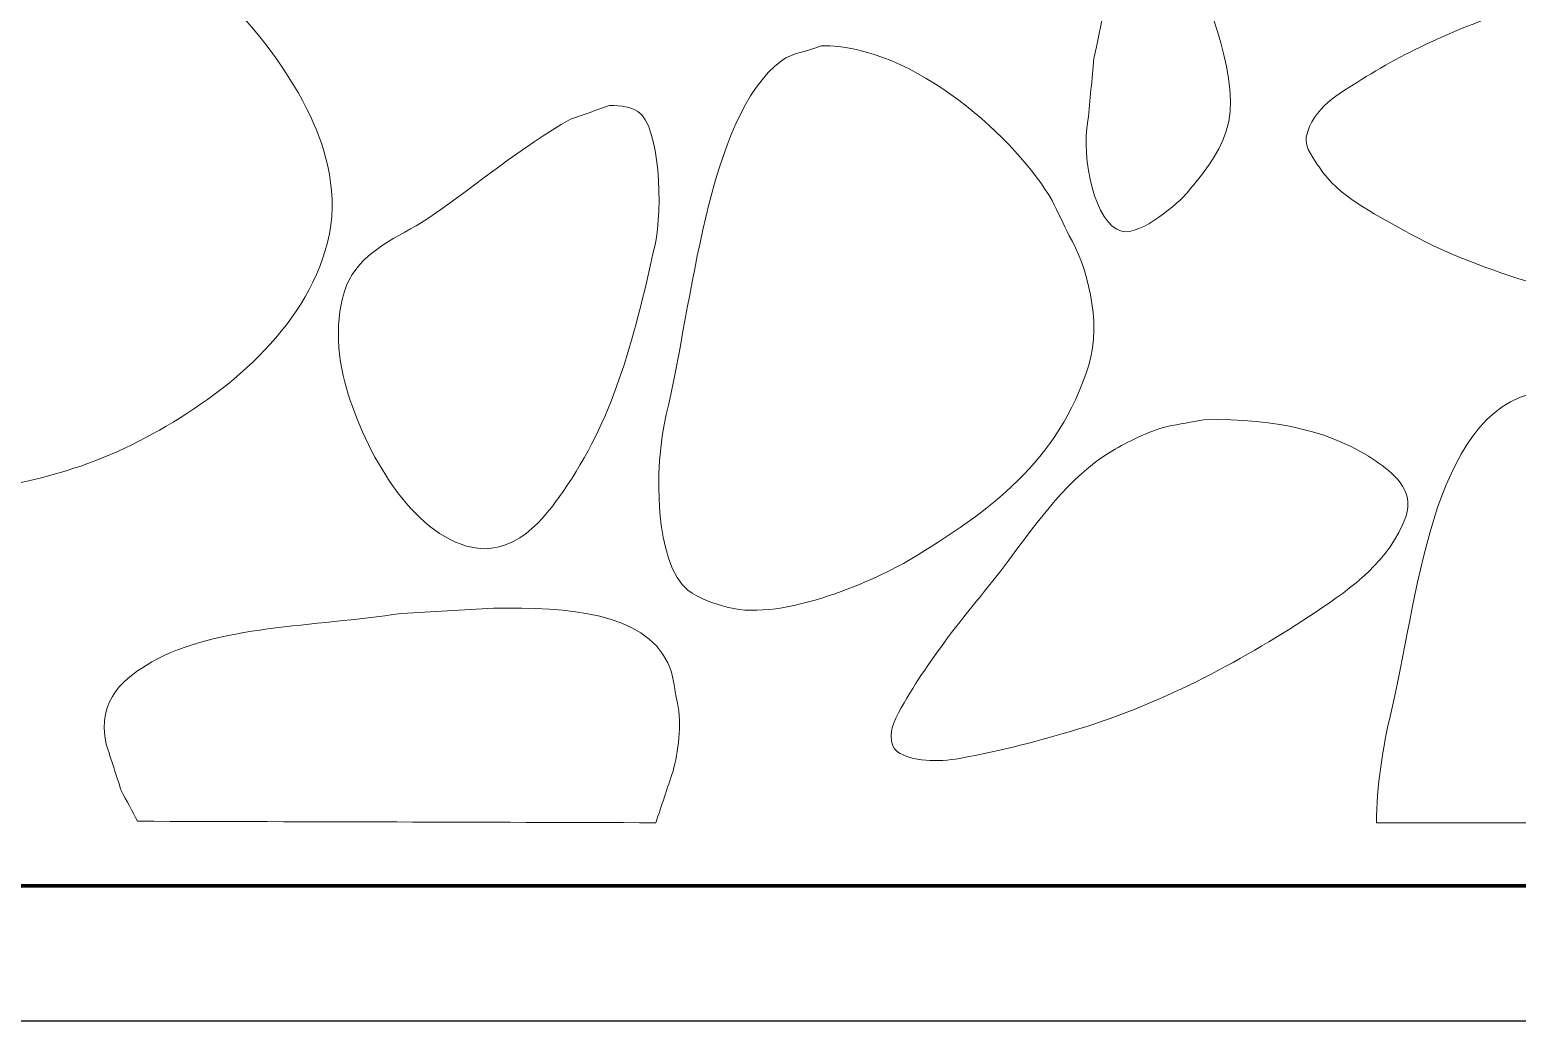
# Model space of a CAD drawing. Header units: inches. Extents: x 418 to 810, y -159 to 149.
# Drawn here: x 551.4 to 606.4, y 53.4 to 90.1 of the extents above; entities that cross this region are included whole.
import ezdxf

# ---------------------------------------------------------------- set-up
doc = ezdxf.new("R2010")
doc.units = ezdxf.units.IN
doc.header["$LTSCALE"] = 0.2
doc.header["$MEASUREMENT"] = 0
doc.layers.add('Layer 1', color=7, linetype='Continuous')

# ---------------------------------------------------------------- blocks, each defined once
blk = doc.blocks.new('sfsd')
at = {"layer": 'Layer 1', "lineweight": 0}
for points, knots in [([(36.034, -317.38), (36.159, -317.381), (36.193, -317.385), (36.255, -317.435), (36.988, -317.797), (37.165, -319.083), (37.499, -319.867), (38.064, -321.197), (39.362, -324.241), (38.77, -326.03), (38.459, -326.972), (37.889, -327.614), (37.333, -328.297), (37.038, -328.658), (35.609, -329.916), (34.901, -329.734), (33.915, -329.481), (33.393, -327.05), (33.657, -325.644), (33.731, -324.879), (33.805, -324.114), (33.878, -323.35), (34.367, -321.03), (34.759, -318.877), (36.034, -317.38)], [0, 0, 0, 0, 1, 1, 1, 2, 2, 2, 3, 3, 3, 4, 4, 4, 5, 5, 5, 6, 6, 6, 7, 7, 7, 8, 8, 8, 8]), ([(-4.427, -318.32), (-0.087, -318.245), (3.49, -322.5), (4.914, -325.478), (5.495, -326.692), (5.993, -328.448), (5.55, -330.148), (4.699, -333.416), (1.77, -335.742), (-0.917, -337.224), (-2.268, -337.968), (-3.663, -338.528), (-5.395, -338.937), (-5.931, -339.064), (-6.8, -339.262), (-7.44, -339.103), (-8.134, -338.931), (-8.726, -338.805), (-9.209, -338.44), (-10.512, -337.451), (-10.52, -334.034), (-10.065, -331.973), (-9.369, -328.813), (-9.009, -325.472), (-7.965, -322.659), (-7.445, -321.259), (-6.997, -319.732), (-5.892, -318.928), (-5.451, -318.607), (-4.987, -318.563), (-4.427, -318.32)], [0, 0, 0, 0, 1, 1, 1, 2, 2, 2, 3, 3, 3, 4, 4, 4, 5, 5, 5, 6, 6, 6, 7, 7, 7, 8, 8, 8, 9, 9, 9, 10, 10, 10, 10]), ([(53.694, -320.807), (58.511, -320.728), (62.498, -324.232), (64.141, -327.302), (64.791, -328.516), (66.371, -331.111), (64.639, -332.415), (63.415, -333.335), (60.097, -333.794), (57.895, -333.354), (56.891, -333.207), (55.887, -333.06), (54.883, -332.912), (51.413, -332.048), (48.091, -331.267), (45.348, -329.706), (44.155, -329.028), (42.944, -328.473), (42.197, -327.357), (42.053, -327.141), (41.643, -326.633), (41.727, -326.252), (41.968, -325.158), (42.939, -324.641), (43.772, -324.123), (45.615, -322.98), (47.671, -322.031), (49.991, -321.387), (50.838, -321.231), (51.686, -321.074), (52.534, -320.918), (52.903, -320.836), (53.404, -320.964), (53.694, -320.807)], [0, 0, 0, 0, 1, 1, 1, 2, 2, 2, 3, 3, 3, 4, 4, 4, 5, 5, 5, 6, 6, 6, 7, 7, 7, 8, 8, 8, 9, 9, 9, 10, 10, 10, 11, 11, 11, 11]), ([(23.791, -322.88), (27.231, -322.817), (31.08, -326.403), (32.331, -328.601), (32.542, -329.034), (32.754, -329.467), (32.966, -329.9), (33.592, -330.97), (34.192, -333.045), (33.685, -334.681), (32.577, -338.251), (30, -340.103), (27.079, -341.867), (25.921, -342.566), (22.418, -344.172), (20.364, -343.636), (19.797, -343.487), (19.272, -343.313), (18.871, -343), (17.647, -342.043), (17.598, -338.468), (18.07, -336.505), (19.048, -332.437), (19.572, -325.484), (22.326, -323.433), (22.745, -323.12), (23.262, -323.117), (23.791, -322.88)], [0, 0, 0, 0, 1, 1, 1, 2, 2, 2, 3, 3, 3, 4, 4, 4, 5, 5, 5, 6, 6, 6, 7, 7, 7, 8, 8, 8, 9, 9, 9, 9]), ([(15.969, -325.091), (16.45, -325.083), (16.734, -325.133), (17.019, -325.312), (17.837, -325.824), (17.946, -328.914), (17.655, -330.231), (16.839, -333.927), (16.079, -336.73), (14.256, -339.352), (13.605, -340.287), (12.441, -341.876), (10.69, -341.369), (8.468, -340.725), (6.816, -337.63), (6.186, -335.317), (5.834, -334.027), (5.831, -332.342), (6.462, -331.337), (7.132, -330.27), (8.387, -329.869), (9.419, -329.154), (11.117, -327.977), (12.673, -326.646), (14.532, -325.588), (15.011, -325.422), (15.49, -325.257), (15.969, -325.091)], [0, 0, 0, 0, 1, 1, 1, 2, 2, 2, 3, 3, 3, 4, 4, 4, 5, 5, 5, 6, 6, 6, 7, 7, 7, 8, 8, 8, 9, 9, 9, 9]), ([(44.325, -351.595), (44.312, -350.304), (44.568, -348.725), (44.85, -347.56), (45.82, -343.563), (46.291, -336.396), (50.323, -335.676), (51.996, -335.377), (54.43, -337.038), (55.297, -337.693), (57.605, -339.437), (61.472, -343.543), (60.051, -347.892), (59.843, -348.528), (59.493, -349.139), (59.167, -349.66), (58.74, -350.343), (58.307, -351.123), (57.674, -351.595), (53.225, -351.595), (48.774, -351.595), (44.325, -351.595)], [0, 0, 0, 0, 1, 1, 1, 2, 2, 2, 3, 3, 3, 4, 4, 4, 5, 5, 5, 6, 6, 6, 7, 7, 7, 7]), ([(37.941, -336.699), (40.674, -336.654), (42.747, -337.15), (44.325, -338.246), (44.839, -338.603), (45.774, -339.283), (45.403, -340.291), (44.81, -341.905), (43.418, -342.914), (42.087, -343.801), (39.518, -345.512), (36.52, -347.157), (33.27, -348.14), (31.862, -348.567), (30.484, -348.927), (28.904, -349.218), (28.146, -349.358), (27.109, -349.329), (26.61, -348.97), (26.272, -348.726), (26.366, -348.089), (26.554, -347.726), (27.084, -346.704), (27.683, -345.84), (28.323, -344.962), (29.097, -343.902), (29.954, -342.927), (30.728, -341.894), (31.826, -340.428), (32.947, -338.817), (34.542, -337.859), (35.147, -337.496), (35.849, -337.147), (36.587, -336.947), (37.038, -336.864), (37.49, -336.781), (37.941, -336.699)], [0, 0, 0, 0, 1, 1, 1, 2, 2, 2, 3, 3, 3, 4, 4, 4, 5, 5, 5, 6, 6, 6, 7, 7, 7, 8, 8, 8, 9, 9, 9, 10, 10, 10, 11, 11, 11, 12, 12, 12, 12]), ([(11.685, -343.663), (14.469, -343.625), (17.23, -343.835), (18.125, -345.681), (18.353, -346.152), (18.35, -346.568), (18.484, -347.173), (18.657, -347.95), (18.512, -349), (18.318, -349.688), (18.107, -350.324), (17.895, -350.96), (17.683, -351.595), (11.299, -351.577), (4.914, -351.558), (-1.47, -351.54), (-1.673, -351.162), (-1.875, -350.784), (-2.078, -350.407), (-2.262, -349.836), (-2.447, -349.264), (-2.631, -348.693), (-3.027, -347.007), (-1.862, -346.175), (-0.945, -345.653), (1.441, -344.296), (5.017, -344.356), (8.286, -343.857), (9.419, -343.792), (10.552, -343.728), (11.685, -343.663)], [0, 0, 0, 0, 1, 1, 1, 2, 2, 2, 3, 3, 3, 4, 4, 4, 5, 5, 5, 6, 6, 6, 7, 7, 7, 8, 8, 8, 9, 9, 9, 10, 10, 10, 10])]:
    blk.add_open_spline(points, degree=3, knots=knots, dxfattribs=at)

msp = doc.modelspace()

# ---------------------------------------------------------------- linework, layer by layer
at = {"color": 1}
msp.add_lwpolyline([(524.68257, 133.42731), (650.18257, 133.42731, -1), (650.18257, 53.42731), (524.68257, 53.42731)], format="xyb", close=True, dxfattribs=at)
at = {"color": 1, "lineweight": 100}
msp.add_lwpolyline([(524.68257, 58.42731), (529.68257, 58.42731), (650.18257, 58.42731, 1), (650.18257, 128.42731), (529.68257, 128.42731), (524.68257, 128.47728)], format="xyb", dxfattribs=at)

# ---------------------------------------------------------------- block references
at = {"color": 1}
msp.add_blockref('sfsd', (556.86347, 412.35868), dxfattribs=at)

doc.saveas('drawing.dxf')
